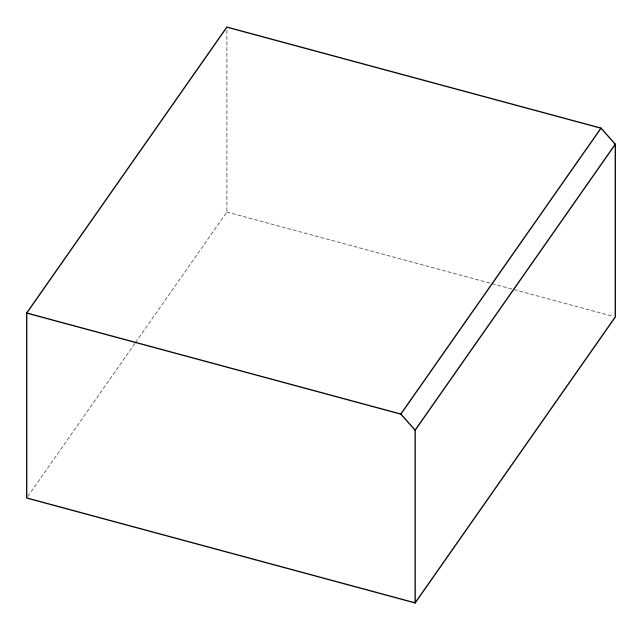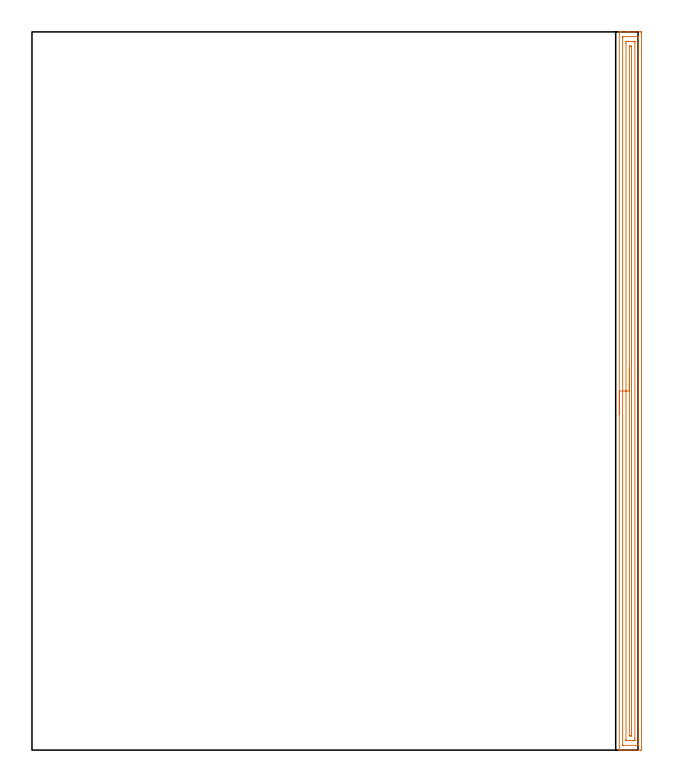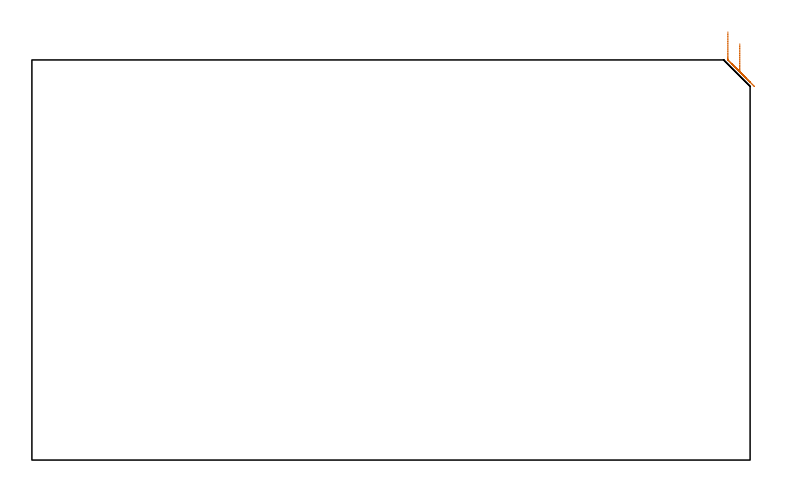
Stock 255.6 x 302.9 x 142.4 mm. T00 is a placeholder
(PLAN: 1 operations, 0 tool changes, 9.9 min)
(1 AREA_MILL | FG_CHAMFER_SURFACE | UGT0205_001 | 9.88 min | 13379 mm3)
(TOOL UGT0205_001 | Chamfer Mill 20 x 3 x 45 deg. | D20 FL50 Z2)
(OP 1 AREA_MILL)
G17 G21 G94 G90
T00 M6
G54
G17 G0 G90 X247.7 Y141.45 S1061 M3
G43 Z152.4 H0
G94 G1 Y141.488 Z151.528 F250.
Y141.602 Z150.663
Y141.791 Z149.812
Y142.053 Z148.98
Y142.387 Z148.174
Y142.79 Z147.4
Y143.258 Z146.664
Y143.79 Z145.972
Y144.379 Z145.329
Y145.022 Z144.739
Y145.714 Z144.208
Y146.45 Z143.74
Y147.224 Z143.337
Y148.03 Z143.003
Y148.862 Z142.741
Y149.713 Z142.552
Y150.578 Z142.438
Y151.45 Z142.4
Y302.739
X247.702 Y302.89 Z142.388
X247.819 Y302.898 Z142.273
X247.941 Y302.9 Z142.158
X248.279 Z141.82
X248.908 Z141.187
X250.968 Z139.129
X251.527 Z138.568
X252.121 Z137.975
X256.486 Z133.611
X256.766 Y302.897 Z133.332
X257.093 Y302.89 Z133.004
X257.098 Y302.633 Z133.001
X257.1 Y302.293 Z133.
Y301.951
Y0.607
X257.098 Y0.267 Z133.001
X257.093 Y0.01 Z133.004
X256.766 Y0. Z133.332
X251.527 Z138.568
X250.095 Z140.002
X248.908 Z141.187
X247.941 Z142.158
X247.82 Z142.272
X247.776 Z142.315
X247.703 Y0.01 Z142.388
X247.7 Y0.16 Z142.4
Y151.45
X249.114 Z140.986
Y300.296
X249.115 Y300.508 Z140.985
X249.119 Y300.848 Z140.981
X249.121 Y300.882 Z140.979
X249.168 Y300.89 Z140.932
X249.269 Y300.896 Z140.831
X249.398 Y300.899 Z140.702
X255.51 Z134.59
X255.642 Y300.894 Z134.458
X255.667 Y300.89 Z134.433
X255.679 Y300.88 Z134.421
X255.681 Y300.852 Z134.419
X255.685 Y300.72 Z134.415
X255.686 Y295.196 Z134.414
Y2.604
X255.685 Y2.392 Z134.415
X255.681 Y2.052 Z134.419
X255.679 Y2.018 Z134.421
X255.632 Y2.01 Z134.468
X255.531 Y2.004 Z134.569
X255.402 Y2.001 Z134.698
X249.29 Z140.81
X249.158 Y2.006 Z140.942
X249.133 Y2.01 Z140.967
X249.121 Y2.02 Z140.979
X249.119 Y2.048 Z140.981
X249.115 Y2.18 Z140.985
X249.114 Y7.71 Z140.986
Y151.45
X250.528 Z139.572
X250.529 Y297.958 Z139.571
X250.531 Y298.723 Z139.569
X250.533 Y298.847 Z139.567
X250.535 Y298.885 Z139.565
X250.568 Y298.89 Z139.532
X250.654 Y298.893 Z139.446
X251.354 Y298.9 Z138.746
X251.527 Z138.573
X253.1 Z137.
X253.973 Z136.127
X254.146 Y298.898 Z135.954
X254.204 Y298.895 Z135.896
X254.248 Y298.89 Z135.852
X254.265 Y298.881 Z135.835
X254.266 Y298.85 Z135.834
X254.27 Y298.723 Z135.83
X254.271 Y298.595 Z135.829
Y4.942
X254.269 Y4.177 Z135.831
X254.267 Y4.053 Z135.833
X254.265 Y4.015 Z135.835
X254.232 Y4.01 Z135.868
X254.146 Y4.007 Z135.954
X253.446 Y4. Z136.654
X253.273 Z136.827
X251.7 Z138.4
X250.827 Z139.273
X250.654 Y4.002 Z139.446
X250.596 Y4.005 Z139.504
X250.552 Y4.01 Z139.548
X250.535 Y4.019 Z139.565
X250.534 Y4.05 Z139.566
X250.53 Y4.177 Z139.57
X250.529 Y4.305 Z139.571
X250.528 Y151.45 Z139.572
X251.943 Z138.157
Y296.668
X251.944 Y296.793 Z138.156
X251.948 Y296.875 Z138.152
X251.95 Y296.891 Z138.15
X251.957 Y296.894 Z138.143
X251.982 Y296.897 Z138.118
X252.4 Y296.9 Z137.7
X252.437 Z137.663
X252.808 Y296.892 Z137.292
X252.849 Y296.89 Z137.251
X252.852 Y296.862 Z137.248
X252.855 Y296.815 Z137.245
X252.856 Y296.77 Z137.244
X252.857 Y6.231 Z137.243
X252.856 Y6.107 Z137.244
X252.852 Y6.025 Z137.248
X252.85 Y6.009 Z137.25
X252.843 Y6.006 Z137.257
X252.818 Y6.003 Z137.282
X252.4 Y6. Z137.7
X252.363 Z137.737
X251.992 Y6.008 Z138.108
X251.951 Y6.01 Z138.149
X251.948 Y6.038 Z138.152
X251.945 Y6.085 Z138.155
X251.944 Y6.13 Z138.156
X251.943 Y151.45 Z138.157
Y152.322 Z138.195
Y153.186 Z138.309
Y154.038 Z138.498
Y154.87 Z138.76
Y155.676 Z139.094
Y156.45 Z139.497
Y157.186 Z139.966
Y157.878 Z140.497
Y158.521 Z141.086
Y159.11 Z141.729
Y159.641 Z142.422
Y160.11 Z143.157
Y160.513 Z143.931
Y160.847 Z144.737
Y161.109 Z145.569
Y161.298 Z146.421
Y161.412 Z147.286
Y161.45 Z148.157
G0 Z152.4
M5
M2
